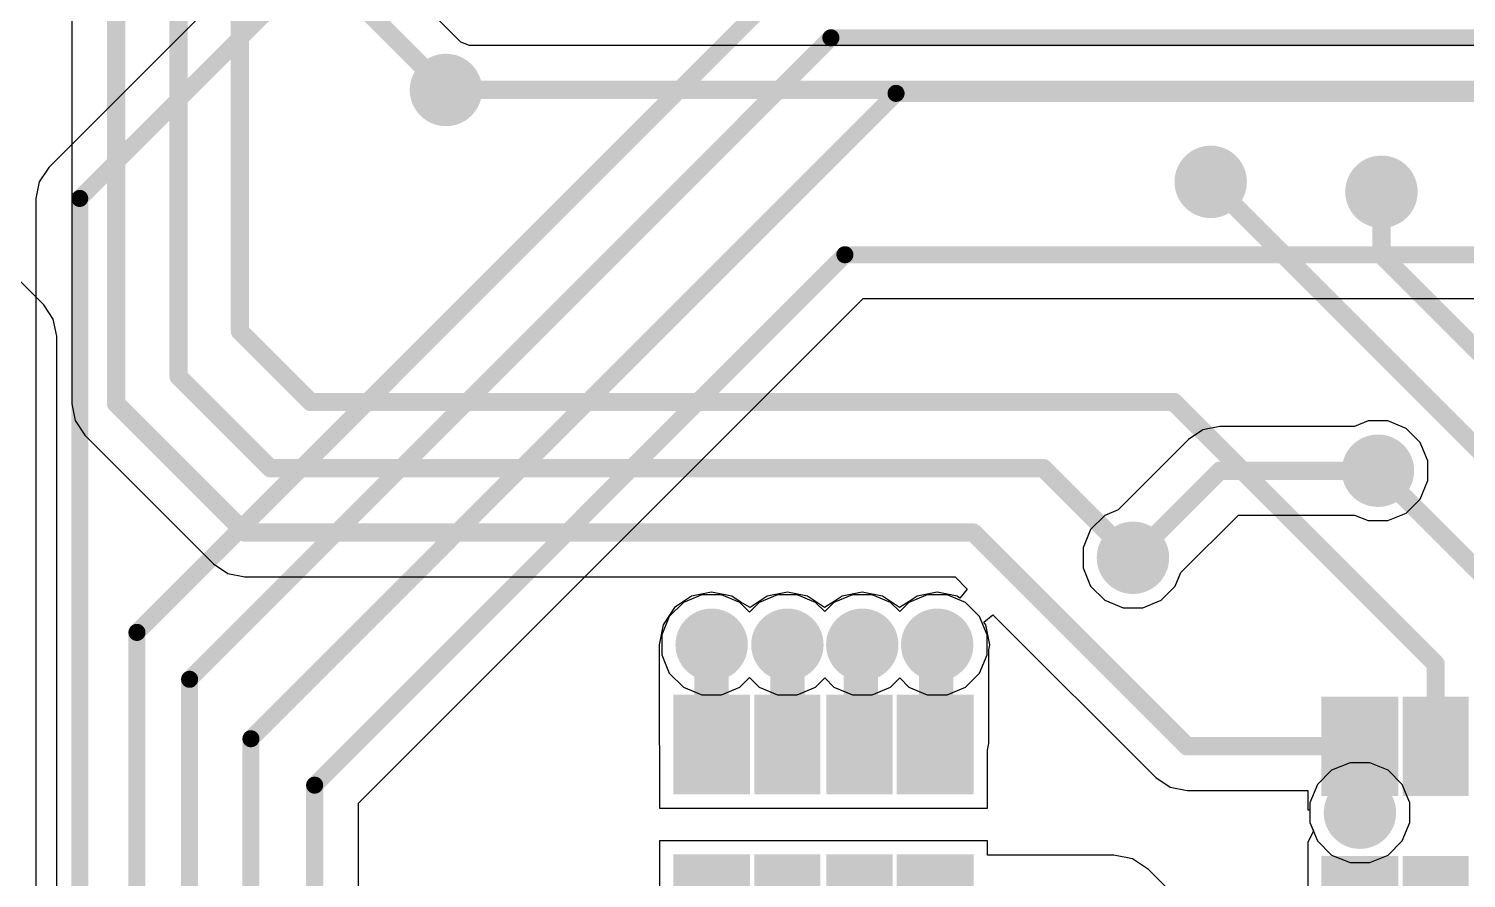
# Model space of a CAD drawing. Header units: millimetres. Extents: x 0 to 172, y 0 to 138.
# Drawn here: x 11.91 to 27.85, y 57.36 to 66.78 of the extents above; entities that cross this region are included whole.
import ezdxf

# ---------------------------------------------------------------- set-up
doc = ezdxf.new("R2010")
doc.units = ezdxf.units.MM
for name, color, linetype in [('BottomLayer', 5, 'Continuous'), ('BottomPaste', 16, 'Continuous'), ('BottomSolder', 6, 'Continuous'), ('TopLayer', 1, 'Continuous'), ('TopSolder', 216, 'Continuous'), ('ViaHoleLayer', 16, 'Continuous')]:
    doc.layers.add(name, color=color, linetype=linetype)

# ---------------------------------------------------------------- blocks, each defined once
blk = doc.blocks.new('YC164_JR_0722RL_B_128')
at = {"layer": 'BottomLayer'}
for points in [[(-0.45000037, 2.80500074), (0.45000037, 2.80500074), (0.45000037, 2.1549995), (-0.45000037, 2.1549995)], [(2.21999937, 2.1549995), (1.31999863, 2.1549995), (1.31999863, 2.80500074), (2.21999937, 2.80500074)], [(-0.45000037, 1.90499873), (0.45000037, 1.90499873), (0.45000037, 1.37499979), (-0.45000037, 1.37499979)], [(2.21999937, 1.37499979), (1.31999863, 1.37499979), (1.31999863, 1.90499873), (2.21999937, 1.90499873)], [(-0.45000037, 1.10500033), (0.45000037, 1.10500033), (0.45000037, 0.57500139), (-0.45000037, 0.57500139)], [(2.21999937, 0.57500139), (1.31999863, 0.57500139), (1.31999863, 1.10500033), (2.21999937, 1.10500033)], [(-0.45000037, 0.32500062), (0.45000037, 0.32500062), (0.45000037, -0.32500062), (-0.45000037, -0.32500062)], [(2.21999937, -0.32500062), (1.31999863, -0.32500062), (1.31999863, 0.32500062), (2.21999937, 0.32500062)]]:
    blk.add_hatch(color=5, dxfattribs=at).paths.add_polyline_path(points)
at = {"layer": 'BottomPaste'}
for points in [[(-0.45000037, 2.80500074), (0.45000037, 2.80500074), (0.45000037, 2.1549995), (-0.45000037, 2.1549995)], [(2.21999937, 2.1549995), (1.31999863, 2.1549995), (1.31999863, 2.80500074), (2.21999937, 2.80500074)], [(-0.45000037, 1.90499873), (0.45000037, 1.90499873), (0.45000037, 1.37499979), (-0.45000037, 1.37499979)], [(2.21999937, 1.37499979), (1.31999863, 1.37499979), (1.31999863, 1.90499873), (2.21999937, 1.90499873)], [(-0.45000037, 1.10500033), (0.45000037, 1.10500033), (0.45000037, 0.57500139), (-0.45000037, 0.57500139)], [(2.21999937, 0.57500139), (1.31999863, 0.57500139), (1.31999863, 1.10500033), (2.21999937, 1.10500033)], [(-0.45000037, 0.32500062), (0.45000037, 0.32500062), (0.45000037, -0.32500062), (-0.45000037, -0.32500062)], [(2.21999937, -0.32500062), (1.31999863, -0.32500062), (1.31999863, 0.32500062), (2.21999937, 0.32500062)]]:
    blk.add_hatch(color=16, dxfattribs=at).paths.add_polyline_path(points)
at = {"layer": 'BottomSolder'}
for points in [[(-0.55160037, 2.90660074), (0.55160037, 2.90660074), (0.55160037, 2.0533995), (-0.55160037, 2.0533995)], [(2.32159937, 2.0533995), (1.21839863, 2.0533995), (1.21839863, 2.90660074), (2.32159937, 2.90660074)], [(-0.55160037, 2.00659873), (0.55160037, 2.00659873), (0.55160037, 1.27339979), (-0.55160037, 1.27339979)], [(2.32159937, 1.27339979), (1.21839863, 1.27339979), (1.21839863, 2.00659873), (2.32159937, 2.00659873)], [(-0.55160037, 1.20660033), (0.55160037, 1.20660033), (0.55160037, 0.47340139), (-0.55160037, 0.47340139)], [(2.32159937, 0.4734013899999999), (1.21839863, 0.4734013900000001), (1.21839863, 1.20660033), (2.32159937, 1.20660033)], [(-0.55160037, 0.4266006199999999), (0.55160037, 0.4266006199999999), (0.55160037, -0.4266006199999999), (-0.55160037, -0.4266006199999999)], [(2.32159937, -0.42660062), (1.21839863, -0.4266006199999999), (1.21839863, 0.42660062), (2.32159937, 0.4266006199999999)]]:
    blk.add_hatch(color=6, dxfattribs=at).paths.add_polyline_path(points)
blk = doc.blocks.new('YC164_JR_0722RL_B_130')
at = {"layer": 'BottomLayer'}
for points in [[(-0.45000037, 2.80500074), (0.45000037, 2.80500074), (0.45000037, 2.1549995), (-0.45000037, 2.1549995)], [(2.21999937, 2.1549995), (1.31999863, 2.1549995), (1.31999863, 2.80500074), (2.21999937, 2.80500074)], [(-0.45000037, 1.90499873), (0.45000037, 1.90499873), (0.45000037, 1.37499979), (-0.45000037, 1.37499979)], [(2.21999937, 1.37499979), (1.31999863, 1.37499979), (1.31999863, 1.90499873), (2.21999937, 1.90499873)], [(-0.45000037, 1.10500033), (0.45000037, 1.10500033), (0.45000037, 0.57500139), (-0.45000037, 0.57500139)], [(2.21999937, 0.57500139), (1.31999863, 0.57500139), (1.31999863, 1.10500033), (2.21999937, 1.10500033)], [(-0.45000037, 0.32500062), (0.45000037, 0.32500062), (0.45000037, -0.32500062), (-0.45000037, -0.32500062)], [(2.21999937, -0.32500062), (1.31999863, -0.32500062), (1.31999863, 0.32500062), (2.21999937, 0.32500062)]]:
    blk.add_hatch(color=5, dxfattribs=at).paths.add_polyline_path(points)
at = {"layer": 'BottomPaste'}
for points in [[(-0.45000037, 2.80500074), (0.45000037, 2.80500074), (0.45000037, 2.1549995), (-0.45000037, 2.1549995)], [(2.21999937, 2.1549995), (1.31999863, 2.1549995), (1.31999863, 2.80500074), (2.21999937, 2.80500074)], [(-0.45000037, 1.90499873), (0.45000037, 1.90499873), (0.45000037, 1.37499979), (-0.45000037, 1.37499979)], [(2.21999937, 1.37499979), (1.31999863, 1.37499979), (1.31999863, 1.90499873), (2.21999937, 1.90499873)], [(-0.45000037, 1.10500033), (0.45000037, 1.10500033), (0.45000037, 0.57500139), (-0.45000037, 0.57500139)], [(2.21999937, 0.57500139), (1.31999863, 0.57500139), (1.31999863, 1.10500033), (2.21999937, 1.10500033)], [(-0.45000037, 0.32500062), (0.45000037, 0.32500062), (0.45000037, -0.32500062), (-0.45000037, -0.32500062)], [(2.21999937, -0.32500062), (1.31999863, -0.32500062), (1.31999863, 0.32500062), (2.21999937, 0.32500062)]]:
    blk.add_hatch(color=16, dxfattribs=at).paths.add_polyline_path(points)
at = {"layer": 'BottomSolder'}
for points in [[(-0.55160037, 2.90660074), (0.55160037, 2.90660074), (0.55160037, 2.0533995), (-0.55160037, 2.0533995)], [(2.32159937, 2.0533995), (1.21839863, 2.0533995), (1.21839863, 2.90660074), (2.32159937, 2.90660074)], [(-0.55160037, 2.00659873), (0.55160037, 2.00659873), (0.55160037, 1.27339979), (-0.55160037, 1.27339979)], [(2.32159937, 1.27339979), (1.21839863, 1.27339979), (1.21839863, 2.00659873), (2.32159937, 2.00659873)], [(-0.55160037, 1.20660033), (0.55160037, 1.20660033), (0.55160037, 0.47340139), (-0.55160037, 0.47340139)], [(2.32159937, 0.4734013899999999), (1.21839863, 0.4734013900000001), (1.21839863, 1.20660033), (2.32159937, 1.20660033)], [(-0.55160037, 0.4266006199999999), (0.55160037, 0.4266006199999999), (0.55160037, -0.4266006199999999), (-0.55160037, -0.4266006199999999)], [(2.32159937, -0.42660062), (1.21839863, -0.4266006199999999), (1.21839863, 0.42660062), (2.32159937, 0.4266006199999999)]]:
    blk.add_hatch(color=6, dxfattribs=at).paths.add_polyline_path(points)

msp = doc.modelspace()

# ---------------------------------------------------------------- hatches: boundary and pattern name
at = {"layer": 'BottomLayer'}
h = msp.add_hatch(color=5, dxfattribs=at)
edge = h.paths.add_edge_path()
edge.add_arc((16.53406904, 66.09665215999999), 0.2999994, 0, 360)
h = msp.add_hatch(color=5, dxfattribs=at)
edge = h.paths.add_edge_path()
edge.add_arc((25.01796876, 65.07768544), 0.2999994, 0, 360)
h = msp.add_hatch(color=5, dxfattribs=at)
edge = h.paths.add_edge_path()
edge.add_arc((26.91241252, 64.96828255999999), 0.2999994, 0, 360)
h = msp.add_hatch(color=5, dxfattribs=at)
edge = h.paths.add_edge_path()
edge.add_arc((26.8732, 61.87439999999999), 0.2999994, 0, 360)
h = msp.add_hatch(color=5, dxfattribs=at)
edge = h.paths.add_edge_path()
edge.add_arc((24.1554, 60.9092), 0.2999994, 0, 360)
h = msp.add_hatch(color=5, dxfattribs=at)
edge = h.paths.add_edge_path()
edge.add_arc((19.4818, 59.944), 0.2999994, 0, 360)
h = msp.add_hatch(color=5, dxfattribs=at)
edge = h.paths.add_edge_path()
edge.add_arc((20.32168148, 59.944), 0.2999994, 0, 360)
h = msp.add_hatch(color=5, dxfattribs=at)
edge = h.paths.add_edge_path()
edge.add_arc((21.15268058, 59.944), 0.2999994, 0, 360)
h = msp.add_hatch(color=5, dxfattribs=at)
edge = h.paths.add_edge_path()
edge.add_arc((21.98367968, 59.944), 0.2999994, 0, 360)
h = msp.add_hatch(color=5, dxfattribs=at)
edge = h.paths.add_edge_path()
edge.add_arc((26.67339598, 58.08219524), 0.2999994, 0, 360)
at = {"layer": 'BottomSolder'}
h = msp.add_hatch(color=6, dxfattribs=at)
edge = h.paths.add_edge_path()
edge.add_arc((16.53406904, 66.09665215999999), 0.4015993999999999, 0, 360)
h = msp.add_hatch(color=6, dxfattribs=at)
edge = h.paths.add_edge_path()
edge.add_arc((25.01796876, 65.07768544), 0.4015993999999999, 0, 360)
h = msp.add_hatch(color=6, dxfattribs=at)
edge = h.paths.add_edge_path()
edge.add_arc((26.91241252, 64.96828255999999), 0.4015993999999999, 0, 360)
h = msp.add_hatch(color=6, dxfattribs=at)
edge = h.paths.add_edge_path()
edge.add_arc((26.8732, 61.87439999999999), 0.4015993999999999, 0, 360)
h = msp.add_hatch(color=6, dxfattribs=at)
edge = h.paths.add_edge_path()
edge.add_arc((24.1554, 60.9092), 0.4015993999999999, 0, 360)
h = msp.add_hatch(color=6, dxfattribs=at)
edge = h.paths.add_edge_path()
edge.add_arc((19.4818, 59.944), 0.4015993999999999, 0, 360)
h = msp.add_hatch(color=6, dxfattribs=at)
edge = h.paths.add_edge_path()
edge.add_arc((20.32168148, 59.944), 0.4015993999999999, 0, 360)
h = msp.add_hatch(color=6, dxfattribs=at)
edge = h.paths.add_edge_path()
edge.add_arc((21.15268058, 59.944), 0.4015993999999999, 0, 360)
h = msp.add_hatch(color=6, dxfattribs=at)
edge = h.paths.add_edge_path()
edge.add_arc((21.98367968, 59.944), 0.4015993999999999, 0, 360)
h = msp.add_hatch(color=6, dxfattribs=at)
edge = h.paths.add_edge_path()
edge.add_arc((26.67339598, 58.08219524), 0.4015993999999999, 0, 360)
at = {"layer": 'TopLayer'}
h = msp.add_hatch(color=1, dxfattribs=at)
edge = h.paths.add_edge_path()
edge.add_arc((16.53406904, 66.09665215999999), 0.2999994, 0, 360)
h = msp.add_hatch(color=1, dxfattribs=at)
edge = h.paths.add_edge_path()
edge.add_arc((25.01796876, 65.07768544), 0.2999994, 0, 360)
h = msp.add_hatch(color=1, dxfattribs=at)
edge = h.paths.add_edge_path()
edge.add_arc((26.91241252, 64.96828255999999), 0.2999994, 0, 360)
h = msp.add_hatch(color=1, dxfattribs=at)
edge = h.paths.add_edge_path()
edge.add_arc((26.8732, 61.87439999999999), 0.2999994, 0, 360)
h = msp.add_hatch(color=1, dxfattribs=at)
edge = h.paths.add_edge_path()
edge.add_arc((24.1554, 60.9092), 0.2999994, 0, 360)
h = msp.add_hatch(color=1, dxfattribs=at)
edge = h.paths.add_edge_path()
edge.add_arc((19.4818, 59.944), 0.2999994, 0, 360)
h = msp.add_hatch(color=1, dxfattribs=at)
edge = h.paths.add_edge_path()
edge.add_arc((20.32168148, 59.944), 0.2999994, 0, 360)
h = msp.add_hatch(color=1, dxfattribs=at)
edge = h.paths.add_edge_path()
edge.add_arc((21.15268058, 59.944), 0.2999994, 0, 360)
h = msp.add_hatch(color=1, dxfattribs=at)
edge = h.paths.add_edge_path()
edge.add_arc((21.98367968, 59.944), 0.2999994, 0, 360)
h = msp.add_hatch(color=1, dxfattribs=at)
edge = h.paths.add_edge_path()
edge.add_arc((26.67339598, 58.08219524), 0.2999994, 0, 360)
at = {"layer": 'TopSolder'}
h = msp.add_hatch(color=216, dxfattribs=at)
edge = h.paths.add_edge_path()
edge.add_arc((16.53406904, 66.09665215999999), 0.4015993999999999, 0, 360)
h = msp.add_hatch(color=216, dxfattribs=at)
edge = h.paths.add_edge_path()
edge.add_arc((25.01796876, 65.07768544), 0.4015993999999999, 0, 360)
h = msp.add_hatch(color=216, dxfattribs=at)
edge = h.paths.add_edge_path()
edge.add_arc((26.91241252, 64.96828255999999), 0.4015993999999999, 0, 360)
h = msp.add_hatch(color=216, dxfattribs=at)
edge = h.paths.add_edge_path()
edge.add_arc((26.8732, 61.87439999999999), 0.4015993999999999, 0, 360)
h = msp.add_hatch(color=216, dxfattribs=at)
edge = h.paths.add_edge_path()
edge.add_arc((24.1554, 60.9092), 0.4015993999999999, 0, 360)
h = msp.add_hatch(color=216, dxfattribs=at)
edge = h.paths.add_edge_path()
edge.add_arc((19.4818, 59.944), 0.4015993999999999, 0, 360)
h = msp.add_hatch(color=216, dxfattribs=at)
edge = h.paths.add_edge_path()
edge.add_arc((20.32168148, 59.944), 0.4015993999999999, 0, 360)
h = msp.add_hatch(color=216, dxfattribs=at)
edge = h.paths.add_edge_path()
edge.add_arc((21.15268058, 59.944), 0.4015993999999999, 0, 360)
h = msp.add_hatch(color=216, dxfattribs=at)
edge = h.paths.add_edge_path()
edge.add_arc((21.98367968, 59.944), 0.4015993999999999, 0, 360)
h = msp.add_hatch(color=216, dxfattribs=at)
edge = h.paths.add_edge_path()
edge.add_arc((26.67339598, 58.08219524), 0.4015993999999999, 0, 360)
at = {"layer": 'ViaHoleLayer'}
h = msp.add_hatch(color=16, dxfattribs=at)
edge = h.paths.add_edge_path()
edge.add_arc((16.53406904, 66.09665215999999), 0.1499997, 0, 360)
h = msp.add_hatch(color=16, dxfattribs=at)
edge = h.paths.add_edge_path()
edge.add_arc((25.01796876, 65.07768544), 0.1499997, 0, 360)
h = msp.add_hatch(color=16, dxfattribs=at)
edge = h.paths.add_edge_path()
edge.add_arc((26.91241252, 64.96828255999999), 0.1499997, 0, 360)
h = msp.add_hatch(color=16, dxfattribs=at)
edge = h.paths.add_edge_path()
edge.add_arc((26.8732, 61.87439999999999), 0.1499997, 0, 360)
h = msp.add_hatch(color=16, dxfattribs=at)
edge = h.paths.add_edge_path()
edge.add_arc((24.1554, 60.9092), 0.1499997, 0, 360)
h = msp.add_hatch(color=16, dxfattribs=at)
edge = h.paths.add_edge_path()
edge.add_arc((19.4818, 59.944), 0.1499997, 0, 360)
h = msp.add_hatch(color=16, dxfattribs=at)
edge = h.paths.add_edge_path()
edge.add_arc((20.32168148, 59.944), 0.1499997, 0, 360)
h = msp.add_hatch(color=16, dxfattribs=at)
edge = h.paths.add_edge_path()
edge.add_arc((21.15268058, 59.944), 0.1499997, 0, 360)
h = msp.add_hatch(color=16, dxfattribs=at)
edge = h.paths.add_edge_path()
edge.add_arc((21.98367968, 59.944), 0.1499997, 0, 360)
h = msp.add_hatch(color=16, dxfattribs=at)
edge = h.paths.add_edge_path()
edge.add_arc((26.67339598, 58.08219524), 0.1499997, 0, 360)

# ---------------------------------------------------------------- linework, layer by layer
at = {"layer": 'BottomLayer'}
for p, q in [((12.38343726, 77.43229878), (12.38343726, 62.6177437)), ((16.69833338, 66.62825638), (15.98290428, 67.34368548)), ((16.79381706, 66.58870604), (16.69833338, 66.62825638)), ((27.95954784, 66.58870604), (16.79381706, 66.58870604)), ((12.07199516, 63.71284437999999), (11.03258398, 64.75225556)), ((12.17865992, 63.553213), (12.07199516, 63.71284437999999)), ((12.21611476, 63.3649101), (12.17865992, 63.553213)), ((12.21611476, 58.25686088), (12.21611476, 63.3649101)), ((12.38343726, 62.6177437), (12.4208921, 62.42944334)), ((12.4208921, 62.42944334), (12.52755686, 62.26980941999999)), ((12.52755686, 62.26980941999999), (13.95670056, 60.84066572)), ((13.95670056, 60.84066572), (14.11633194, 60.73400096)), ((14.11633194, 60.73400096), (14.30463484, 60.69654611999999)), ((14.30463484, 60.69654611999999), (22.18179968, 60.69654611999999)), ((22.18179968, 60.69654611999999), (22.31695054, 60.56139525999999)), ((19.2588134, 60.48234284), (19.06977136, 60.35602864)), ((19.4818, 60.52669632), (19.2588134, 60.48234284)), ((19.7047866, 60.48234284), (19.4818, 60.52669632)), ((19.79917046, 60.41927718), (19.7047866, 60.48234284)), ((20.09869234, 60.4823403), (19.90965538, 60.35602864)), ((20.32168148, 60.52669632), (20.09869234, 60.4823403)), ((20.54467062, 60.4823403), (20.32168148, 60.52669632)), ((20.73370758, 60.35603118), (20.54467062, 60.4823403)), ((20.92969398, 60.48234284), (20.8414493, 60.42337928)), ((21.15268058, 60.52669632), (20.92969398, 60.48234284)), ((21.37566718, 60.48234284), (21.15268058, 60.52669632)), ((21.56470668, 60.35603118), (21.37566718, 60.48234284)), ((21.76069308, 60.48234284), (21.6724484, 60.42337928)), ((21.98367968, 60.52669632), (21.76069308, 60.48234284)), ((22.20666628, 60.48234284), (21.98367968, 60.52669632)), ((22.23599312, 60.46274673999999), (22.20666628, 60.48234284)), ((22.31695054, 60.56139525999999), (22.23599312, 60.46274673999999)), ((19.06971294, 60.35597021999999), (18.94340128, 60.16693072)), ((19.06977136, 60.35602864), (19.06971294, 60.35597021999999)), ((19.90965538, 60.35602864), (19.79917046, 60.41927718)), ((20.8414493, 60.42337928), (20.73370758, 60.35603118)), ((21.6724484, 60.42337928), (21.56470668, 60.35603118)), ((18.94340128, 60.16693072), (18.89904526, 59.94394158)), ((22.50242642, 60.19631344), (22.60107494, 60.27727085999999)), ((22.52202252, 60.16698659999999), (22.50242642, 60.19631344)), ((22.566376, 59.944), (22.52202252, 60.16698659999999)), ((22.60107494, 60.27727085999999), (24.40788108, 58.47046472)), ((18.89904526, 59.94394158), (18.89904526, 58.83782745999999)), ((22.5553778, 59.88870674), (22.566376, 59.944)), ((22.5553778, 58.84852086), (22.5553778, 59.88870674)), ((22.54068136, 58.77463733999999), (22.5553778, 58.84852086)), ((18.89904526, 58.83782745999999), (18.8989843, 58.83752012)), ((18.8989843, 58.83752012), (18.90268, 58.81894002)), ((18.90268, 58.81894002), (18.90268, 58.13352102)), ((22.54068136, 58.13352102), (22.54068136, 58.77463733999999)), ((24.40788108, 58.47046472), (24.56751246, 58.36379995999999)), ((12.21611476, 51.99227854), (12.21611476, 58.25686088)), ((24.56751246, 58.36379995999999), (24.75581536, 58.32634511999999)), ((24.75581536, 58.32634511999999), (26.09439536, 58.32634511999999)), ((26.09439536, 58.32634511999999), (26.09439536, 58.1143999)), ((18.90268, 58.13352102), (22.54068136, 58.13352102)), ((26.09439536, 58.1143999), (26.11939658, 58.1143999)), ((26.11939658, 58.1143999), (26.11939658, 57.97199733999999)), ((26.11939658, 57.97199733999999), (26.15775058, 57.87940164)), ((22.54068136, 57.77152021999999), (18.90268, 57.77152021999999)), ((18.90268, 57.77152021999999), (18.90268, 57.08610122)), ((22.54068136, 57.61137068), (22.54068136, 57.77152021999999)), ((26.15775058, 57.87940164), (26.09439282, 57.75239656)), ((26.09439282, 57.75239656), (26.09439536, 57.75239656)), ((26.09439536, 57.75239656), (26.09439536, 56.34440598)), ((23.94288328, 57.61137068), (22.54068136, 57.61137068)), ((24.1510058, 57.56997375999999), (23.94288328, 57.61137068)), ((24.32744182, 57.45207966), (24.1510058, 57.56997375999999)), ((25.93770783999999, 55.84181618), (24.32744182, 57.45207966))]:
    msp.add_line(p, q, dxfattribs=at)
for points, const_width in [([(14.2494, 63.42014494), (14.2494, 78.23025502)], 0.2032), ([(13.56884002, 62.91801742), (13.56884002, 77.85370764)], 0.2032), ([(12.87549114, 62.6177437), (12.87549114, 77.63611346)], 0.2032), ([(15.4908504, 67.1398708), (16.53406904, 66.09665215999999)], 0.2032), ([(16.53406904, 66.09665215999999), (27.95954784, 66.09665215999999)], 0.2032), ([(25.01796876, 65.07768544), (29.13147336, 60.96418084)], 0.2032), ([(26.91241252, 64.26612496), (26.91241252, 64.96828255999999)], 0.2032), ([(26.91241252, 64.26612496), (30.2768, 60.90173747999999)], 0.2032), ([(14.2494, 63.42014494), (15.03314494, 62.6364)], 0.2032), ([(13.56884002, 62.91801742), (14.58384688, 61.90301055999999)], 0.2032), ([(12.87549114, 62.6177437), (14.30463484, 61.18859999999999)], 0.2032), ([(15.03314494, 62.6364), (24.6088662, 62.6364)], 0.2032), ([(24.6088662, 62.6364), (27.51339684, 59.73186936)], 0.2032), ([(14.58384688, 61.90301055999999), (23.16158944, 61.90301055999999)], 0.2032), ([(23.16158944, 61.90301055999999), (24.1554, 60.9092)], 0.2032), ([(26.8732, 61.87439999999999), (28.31339524, 60.43420475999999)], 0.2032), ([(14.30463484, 61.18859999999999), (22.38561436, 61.18859999999999)], 0.2032), ([(22.38561436, 61.18859999999999), (24.75581536, 58.818399)], 0.2032), ([(19.48174158, 59.94394158), (19.4818, 59.944)], 0.3809999999999999), ([(19.48174158, 58.83758108), (19.48174158, 59.94394158)], 0.3809999999999999), ([(20.32168148, 58.83752012), (20.32168148, 59.944)], 0.3809999999999999), ([(21.1371815, 59.92850092), (21.15268058, 59.944)], 0.3809999999999999), ([(21.97268148, 59.9330018), (21.98367968, 59.944)], 0.3809999999999999), ([(21.97268148, 58.84852086), (21.97268148, 59.9330018)], 0.3809999999999999), ([(21.1371815, 58.85302174), (21.1371815, 59.92850092)], 0.3809999999999999), ([(27.51339684, 58.818399), (27.51339684, 59.73186936)], 0.2032), ([(19.48168062, 58.83752012), (19.48174158, 58.83758108)], 0.3809999999999999), ([(21.12167988, 58.83752012), (21.1371815, 58.85302174)], 0.3809999999999999), ([(21.96168074, 58.83752012), (21.97268148, 58.84852086)], 0.3809999999999999), ([(24.75581536, 58.818399), (26.67339598, 58.818399)], 0.2032), ([(26.67339598, 58.08219524), (26.67339598, 58.818399)], 0.2032)]:
    msp.add_lwpolyline(points, dxfattribs=dict(at, const_width=const_width))
for points, const_width in [([(16.48326904, 66.09665215999999, 1), (16.58486904, 66.09665215999999, 1)], 0.1016), ([(16.48326904, 66.09665215999999, 1), (16.58486904, 66.09665215999999, 1)], 0.1016), ([(24.96716876, 65.07768544, 1), (25.06876876, 65.07768544, 1)], 0.1016), ([(26.86161252, 64.96828255999999, 1), (26.96321252, 64.96828255999999, 1)], 0.1016), ([(26.86161252, 64.26612496, 1), (26.96321252, 64.26612496, 1)], 0.1016), ([(26.86161252, 64.26612496, 1), (26.96321252, 64.26612496, 1)], 0.1016), ([(14.1986, 63.42014494, 1), (14.3002, 63.42014494, 1)], 0.1016), ([(14.1986, 63.42014494, 1), (14.3002, 63.42014494, 1)], 0.1016), ([(13.51804002, 62.91801742, 1), (13.61964002, 62.91801742, 1)], 0.1016), ([(13.51804002, 62.91801742, 1), (13.61964002, 62.91801742, 1)], 0.1016), ([(12.82469114, 62.6177437, 1), (12.92629114, 62.6177437, 1)], 0.1016), ([(12.82469114, 62.6177437, 1), (12.92629114, 62.6177437, 1)], 0.1016), ([(14.98234494, 62.6364, 1), (15.08394494, 62.6364, 1)], 0.1016), ([(14.98234494, 62.6364, 1), (15.08394494, 62.6364, 1)], 0.1016), ([(24.5580662, 62.6364, 1), (24.6596662, 62.6364, 1)], 0.1016), ([(24.5580662, 62.6364, 1), (24.6596662, 62.6364, 1)], 0.1016), ([(14.53304688, 61.90301055999999, 1), (14.63464688, 61.90301055999999, 1)], 0.1016), ([(14.53304688, 61.90301055999999, 1), (14.63464688, 61.90301055999999, 1)], 0.1016), ([(23.11078944, 61.90301055999999, 1), (23.21238944, 61.90301055999999, 1)], 0.1016), ([(23.11078944, 61.90301055999999, 1), (23.21238944, 61.90301055999999, 1)], 0.1016), ([(26.8224, 61.87439999999999, 1), (26.924, 61.87439999999999, 1)], 0.1016), ([(14.25383484, 61.18859999999999, 1), (14.35543484, 61.18859999999999, 1)], 0.1016), ([(14.25383484, 61.18859999999999, 1), (14.35543484, 61.18859999999999, 1)], 0.1016), ([(22.33481436, 61.18859999999999, 1), (22.43641436, 61.18859999999999, 1)], 0.1016), ([(22.33481436, 61.18859999999999, 1), (22.43641436, 61.18859999999999, 1)], 0.1016), ([(24.1046, 60.9092, 1), (24.2062, 60.9092, 1)], 0.1016), ([(19.38649158, 59.94394158, 1), (19.57699158, 59.94394158, 1)], 0.1905), ([(19.38649158, 59.94394158, 1), (19.57699158, 59.94394158, 1)], 0.1905), ([(19.38655, 59.944, 1), (19.57705, 59.944, 1)], 0.1905), ([(20.22643148, 59.944, 1), (20.41693148, 59.944, 1)], 0.1905), ([(21.05743058, 59.944, 1), (21.24793058, 59.944, 1)], 0.1905), ([(21.87743148, 59.9330018, 1), (22.06793148, 59.9330018, 1)], 0.1905), ([(21.87743148, 59.9330018, 1), (22.06793148, 59.9330018, 1)], 0.1905), ([(21.88842968, 59.944, 1), (22.07892968, 59.944, 1)], 0.1905), ([(21.0419315, 59.92850092, 1), (21.2324315, 59.92850092, 1)], 0.1905), ([(21.0419315, 59.92850092, 1), (21.2324315, 59.92850092, 1)], 0.1905), ([(27.46259684, 59.73186936, 1), (27.56419684, 59.73186936, 1)], 0.1016), ([(27.46259684, 59.73186936, 1), (27.56419684, 59.73186936, 1)], 0.1016), ([(19.38643062, 58.83752012, 1), (19.57693062, 58.83752012, 1)], 0.1905), ([(19.38649158, 58.83758108, 1), (19.57699158, 58.83758108, 1)], 0.1905), ([(19.38649158, 58.83758108, 1), (19.57699158, 58.83758108, 1)], 0.1905), ([(20.22643148, 58.83752012, 1), (20.41693148, 58.83752012, 1)], 0.1905), ([(21.02642988, 58.83752012, 1), (21.21692988, 58.83752012, 1)], 0.1905), ([(21.0419315, 58.85302174, 1), (21.2324315, 58.85302174, 1)], 0.1905), ([(21.0419315, 58.85302174, 1), (21.2324315, 58.85302174, 1)], 0.1905), ([(21.86643074, 58.83752012, 1), (22.05693074, 58.83752012, 1)], 0.1905), ([(21.87743148, 58.84852086, 1), (22.06793148, 58.84852086, 1)], 0.1905), ([(21.87743148, 58.84852086, 1), (22.06793148, 58.84852086, 1)], 0.1905), ([(24.70501536, 58.818399, 1), (24.80661536, 58.818399, 1)], 0.1016), ([(24.70501536, 58.818399, 1), (24.80661536, 58.818399, 1)], 0.1016), ([(26.62259598, 58.818399, 1), (26.72419598, 58.818399, 1)], 0.1016), ([(26.62259598, 58.818399, 1), (26.72419598, 58.818399, 1)], 0.1016), ([(27.46259684, 58.818399, 1), (27.56419684, 58.818399, 1)], 0.1016), ([(26.62259598, 58.08219524, 1), (26.72419598, 58.08219524, 1)], 0.1016)]:
    msp.add_lwpolyline(points, format="xyb", close=True, dxfattribs=dict(at, const_width=const_width))
at = {"layer": 'TopLayer'}
for p, q in [((18.04979372, 71.15810254), (12.12848984, 65.2368012)), ((12.12848984, 65.2368012), (12.02336686, 65.07947359999999)), ((12.02336686, 65.07947359999999), (11.98645304, 64.89389104)), ((11.98645304, 64.89389104), (11.98645304, 44.19367081999999)), ((15.56255714, 58.18622094), (21.16086446, 63.78453079999999)), ((21.16086446, 63.78453079999999), (35.8929813, 63.78453079999999)), ((25.1206, 62.36645387999999), (24.9322971, 62.32899903999999)), ((26.61345198, 62.36645387999999), (25.1206, 62.36645387999999)), ((26.7630021, 62.4283994), (26.61345198, 62.36645387999999)), ((26.9833979, 62.4283994), (26.7630021, 62.4283994)), ((27.18701446, 62.34405869999999), (26.9833979, 62.4283994)), ((24.77266572, 62.22233427999999), (23.99113566, 61.44080421999999)), ((24.9322971, 62.32899903999999), (24.77266572, 62.22233427999999)), ((27.3428587, 62.18821446), (27.18701446, 62.34405869999999)), ((27.4271994, 61.9845979), (27.3428587, 62.18821446)), ((27.4271994, 61.7642021), (27.4271994, 61.9845979)), ((27.3428587, 61.56058553999999), (27.4271994, 61.7642021)), ((27.18701446, 61.4047413), (27.3428587, 61.56058553999999)), ((23.99113566, 61.44080421999999), (23.84158554, 61.3788587)), ((26.9833979, 61.32040059999999), (27.18701446, 61.4047413)), ((23.84158554, 61.3788587), (23.6857413, 61.22301446)), ((24.68700422, 60.74493566), (25.32441468, 61.38234612)), ((25.32441468, 61.38234612), (26.61345198, 61.38234612)), ((26.61345198, 61.38234612), (26.7630021, 61.32040059999999)), ((26.7630021, 61.32040059999999), (26.9833979, 61.32040059999999)), ((23.6857413, 61.22301446), (23.6014006, 61.01939789999999)), ((23.6014006, 61.01939789999999), (23.6014006, 60.7990021)), ((23.6014006, 60.7990021), (23.6857413, 60.59538554)), ((24.6250587, 60.59538554), (24.68700422, 60.74493566)), ((19.3716021, 60.49799939999999), (19.16798554, 60.41365869999999)), ((19.5919979, 60.49799939999999), (19.3716021, 60.49799939999999)), ((19.79561446, 60.41365869999999), (19.5919979, 60.49799939999999)), ((20.21148358, 60.49799939999999), (20.00786702, 60.41365869999999)), ((20.43187938, 60.49799939999999), (20.21148358, 60.49799939999999)), ((20.63549594, 60.41365869999999), (20.43187938, 60.49799939999999)), ((21.04248268, 60.49799939999999), (20.83886612, 60.41365869999999)), ((21.26287848, 60.49799939999999), (21.04248268, 60.49799939999999)), ((21.46649504, 60.41365869999999), (21.26287848, 60.49799939999999)), ((21.87348178, 60.49799939999999), (21.66986522, 60.41365869999999)), ((22.09387758, 60.49799939999999), (21.87348178, 60.49799939999999)), ((22.29749414, 60.41365869999999), (22.09387758, 60.49799939999999)), ((23.6857413, 60.59538554), (23.84158554, 60.4395413)), ((23.84158554, 60.4395413), (24.0452021, 60.3552006)), ((24.2655979, 60.3552006), (24.46921446, 60.4395413)), ((24.46921446, 60.4395413), (24.6250587, 60.59538554)), ((19.16798554, 60.41365869999999), (19.0121413, 60.25781445999999)), ((19.90174074, 60.30753242), (19.79561446, 60.41365869999999)), ((20.00786702, 60.41365869999999), (19.90174074, 60.30753242)), ((20.73717976, 60.31197487999999), (20.63549594, 60.41365869999999)), ((20.83886612, 60.41365869999999), (20.73717976, 60.31197487999999)), ((21.5681814, 60.31197487999999), (21.46649504, 60.41365869999999)), ((21.66986522, 60.41365869999999), (21.5681814, 60.31197487999999)), ((22.45333838, 60.25781445999999), (22.29749414, 60.41365869999999)), ((24.0452021, 60.3552006), (24.2655979, 60.3552006)), ((19.0121413, 60.25781445999999), (18.9278006, 60.0541979)), ((22.53767908, 60.0541979), (22.45333838, 60.25781445999999)), ((18.9278006, 60.0541979), (18.9278006, 59.8338021)), ((22.53767908, 59.8338021), (22.53767908, 60.0541979)), ((18.9278006, 59.8338021), (19.0121413, 59.63018553999999)), ((22.45333838, 59.63018553999999), (22.53767908, 59.8338021)), ((19.0121413, 59.63018553999999), (19.16798554, 59.47434129999999)), ((19.79561446, 59.47434129999999), (19.90174074, 59.58046758)), ((19.90174074, 59.58046758), (20.00786702, 59.47434129999999)), ((20.63549594, 59.47434129999999), (20.73717976, 59.57602511999999)), ((20.73717976, 59.57602511999999), (20.83886612, 59.47434129999999)), ((21.46649504, 59.47434129999999), (21.5681814, 59.57602511999999)), ((21.5681814, 59.57602511999999), (21.66986522, 59.47434129999999)), ((22.29749414, 59.47434129999999), (22.45333838, 59.63018553999999)), ((19.16798554, 59.47434129999999), (19.3716021, 59.39000059999999)), ((19.3716021, 59.39000059999999), (19.5919979, 59.39000059999999)), ((19.5919979, 59.39000059999999), (19.79561446, 59.47434129999999)), ((20.00786702, 59.47434129999999), (20.21148358, 59.39000059999999)), ((20.21148358, 59.39000059999999), (20.43187938, 59.39000059999999)), ((20.43187938, 59.39000059999999), (20.63549594, 59.47434129999999)), ((20.83886612, 59.47434129999999), (21.04248268, 59.39000059999999)), ((21.04248268, 59.39000059999999), (21.26287848, 59.39000059999999)), ((21.26287848, 59.39000059999999), (21.46649504, 59.47434129999999)), ((21.66986522, 59.47434129999999), (21.87348178, 59.39000059999999)), ((21.87348178, 59.39000059999999), (22.09387758, 59.39000059999999)), ((22.09387758, 59.39000059999999), (22.29749414, 59.47434129999999)), ((26.35958152, 58.55185394), (26.20373728, 58.3960097)), ((26.56319808, 58.63619464), (26.35958152, 58.55185394)), ((26.78359388, 58.63619464), (26.56319808, 58.63619464)), ((26.98721044, 58.55185394), (26.78359388, 58.63619464)), ((27.14305468, 58.3960097), (26.98721044, 58.55185394)), ((26.20373728, 58.3960097), (26.11939658, 58.19239313999999)), ((27.22739538, 58.19239313999999), (27.14305468, 58.3960097)), ((15.56255714, 40.85883624), (15.56255714, 58.18622094)), ((26.11939658, 58.19239313999999), (26.11939658, 57.97199733999999)), ((27.22739538, 57.97199733999999), (27.22739538, 58.19239313999999)), ((26.11939658, 57.97199733999999), (26.20373728, 57.76838077999999)), ((27.14305468, 57.76838077999999), (27.22739538, 57.97199733999999)), ((26.20373728, 57.76838077999999), (26.35958152, 57.61253654)), ((26.98721044, 57.61253654), (27.14305468, 57.76838077999999)), ((26.35958152, 57.61253654), (26.56319808, 57.52819584)), ((26.78359388, 57.52819584), (26.98721044, 57.61253654)), ((26.56319808, 57.52819584), (26.78359388, 57.52819584))]:
    msp.add_line(p, q, dxfattribs=at)
for points, const_width in [([(12.4714, 64.89389104), (18.39270896, 70.81519999999999)], 0.1892554), ([(13.1064, 60.08130731999999), (20.2896978, 67.26460512)], 0.1892554), ([(13.6906, 59.5611712), (20.8044288, 66.675)], 0.1892554), ([(20.8044288, 66.675), (30.53764784, 66.675)], 0.1892554), ([(14.3708374, 58.90212756), (21.52762776, 66.05891792)], 0.1892554), ([(21.52762776, 66.05891792), (30.48648208, 66.05891792)], 0.1892554), ([(12.4714, 43.9928), (12.4714, 64.89389104)], 0.1892554), ([(15.07761018, 58.38709429999999), (20.95999364, 64.26947775999999)], 0.1892554), ([(20.95999364, 64.26947775999999), (37.67832697999999, 64.26947775999999)], 0.1892554), ([(24.1554, 60.9092), (25.1206, 61.87439999999999)], 0.2032), ([(25.1206, 61.87439999999999), (26.8732, 61.87439999999999)], 0.2032), ([(13.1064, 43.7134), (13.1064, 60.08130731999999)], 0.1892554), ([(13.6906, 43.3832), (13.6906, 59.5611712)], 0.1892554), ([(14.3708374, 34.59482032), (14.3708374, 58.90212756)], 0.1892554), ([(15.07761018, 34.21241062), (15.07761018, 58.38709429999999)], 0.1892554)]:
    msp.add_lwpolyline(points, dxfattribs=dict(at, const_width=const_width))
for points, const_width in [([(20.75711622, 66.675, 1), (20.85174138, 66.675, 1)], 0.0946277), ([(20.75711622, 66.675, 1), (20.85174138, 66.675, 1)], 0.0946277), ([(21.48031518, 66.05891792, 1), (21.57494034, 66.05891792, 1)], 0.0946277), ([(21.48031518, 66.05891792, 1), (21.57494034, 66.05891792, 1)], 0.0946277), ([(12.42408742, 64.89389104, 1), (12.51871258, 64.89389104, 1)], 0.0946277), ([(12.42408742, 64.89389104, 1), (12.51871258, 64.89389104, 1)], 0.0946277), ([(20.91268106, 64.26947775999999, 1), (21.00730622, 64.26947775999999, 1)], 0.0946277), ([(20.91268106, 64.26947775999999, 1), (21.00730622, 64.26947775999999, 1)], 0.0946277), ([(25.0698, 61.87439999999999, 1), (25.1714, 61.87439999999999, 1)], 0.1016), ([(25.0698, 61.87439999999999, 1), (25.1714, 61.87439999999999, 1)], 0.1016), ([(26.8224, 61.87439999999999, 1), (26.924, 61.87439999999999, 1)], 0.1016), ([(24.1046, 60.9092, 1), (24.2062, 60.9092, 1)], 0.1016), ([(13.05908742, 60.08130731999999, 1), (13.15371258, 60.08130731999999, 1)], 0.0946277), ([(13.05908742, 60.08130731999999, 1), (13.15371258, 60.08130731999999, 1)], 0.0946277), ([(13.64328742, 59.5611712, 1), (13.73791258, 59.5611712, 1)], 0.0946277), ([(13.64328742, 59.5611712, 1), (13.73791258, 59.5611712, 1)], 0.0946277), ([(14.32352482, 58.90212756, 1), (14.41814998, 58.90212756, 1)], 0.0946277), ([(14.32352482, 58.90212756, 1), (14.41814998, 58.90212756, 1)], 0.0946277), ([(15.0302976, 58.38709429999999, 1), (15.12492276, 58.38709429999999, 1)], 0.0946277), ([(15.0302976, 58.38709429999999, 1), (15.12492276, 58.38709429999999, 1)], 0.0946277)]:
    msp.add_lwpolyline(points, format="xyb", close=True, dxfattribs=dict(at, const_width=const_width))

# ---------------------------------------------------------------- block references
at = {"rotation": 90}
for name, p in [('YC164_JR_0722RL_B_130', (21.96168074, 57.06752111999999)), ('YC164_JR_0722RL_B_128', (29.1533961, 57.04839999999999))]:
    msp.add_blockref(name, p, dxfattribs=at)

doc.saveas('drawing.dxf')
